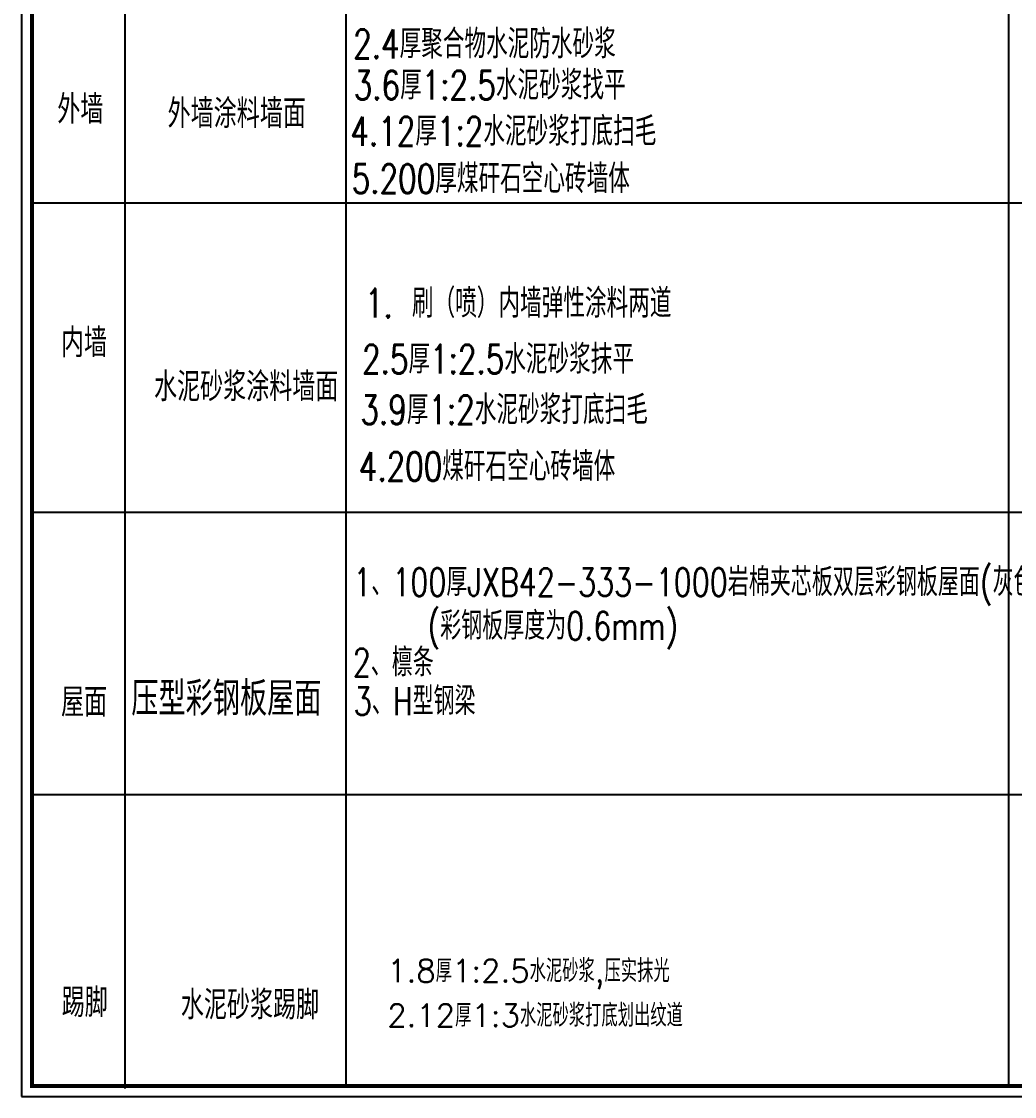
# Model space of a CAD drawing. Extents: x -21908402 to 2004492, y 83987 to 5079726.
# Drawn here: x 1860654 to 1873912, y 413435 to 427786 of the extents above; entities that cross this region are included whole.
import ezdxf

# ---------------------------------------------------------------- set-up
doc = ezdxf.new("R2010")
doc.units = 0
doc.header["$LTSCALE"] = 1000
doc.layers.get('0').update_dxf_attribs({"linetype": 'CONTINUOUS'})
for name, color, linetype in [('PUB_TEXT', 7, 'CONTINUOUS'), ('WINDOW', 94, 'CONTINUOUS'), ('图框', 66, 'CONTINUOUS'), ('说明', 7, 'CONTINUOUS')]:
    doc.layers.add(name, color=color, linetype=linetype)
doc.styles.add('_HZTXT', font='txt.shx', dxfattribs={"width": 0.8, "bigfont": 'hztxt.shx'})
doc.styles.add('_TCH_DIM', font='SIMPLEX', dxfattribs={"bigfont": 'GBCBIG'})
doc.styles.add('HZ5', font='txt.shx', dxfattribs={"width": 0.7, "bigfont": 'hztxt.shx'})

msp = doc.modelspace()

# ---------------------------------------------------------------- linework, layer by layer
at = {"layer": 'WINDOW', "linetype": 'BYBLOCK'}
msp.add_lwpolyline([(1860653.9, 413435.2), (1879546.6, 413435.2), (1879546.6, 434388.2), (1860653.9, 434388.2)], close=True, dxfattribs=at)
at = {"layer": 'WINDOW', "linetype": 'BYBLOCK', "const_width": 50}
msp.add_lwpolyline([(1860793.9, 413575.2), (1879406.6, 413575.2), (1879406.6, 434248.2), (1860793.9, 434248.2)], close=True, dxfattribs=at)
at = {"layer": '图框'}
for p, q in [((1864989.4, 413575.2), (1864989.4, 434248.2)), ((1873834.4, 413575.2), (1873834.4, 434248.2)), ((1862037.2, 413542.9), (1862037.2, 434215.9)), ((1860793.9, 425363.4), (1876201.6, 425363.4)), ((1860793.9, 425363.4), (1879406.6, 425363.4)), ((1860793.9, 421236.7), (1879406.6, 421236.7)), ((1860793.9, 417466.2), (1879406.6, 417466.2)), ((1860793.9, 417466.2), (1879406.6, 417466.2)), ((1860793.9, 413575.2), (1879406.6, 413575.2))]:
    msp.add_line(p, q, dxfattribs=at)

# ---------------------------------------------------------------- texts
at = {"linetype": 'BYBLOCK', "style": 'HZ5', "width": 0.75}
for s, height, p in [('3.6厚1:2.5水泥砂浆找平', 385, (1865090.1, 426743)), ('4.12厚1:2水泥砂浆打底扫毛', 385, (1865046, 426127.9)), ('5.200厚煤矸石空心砖墙体', 385, (1865063.9, 425494.3)), ('1. 刷（喷）内墙弹性涂料两道', 385, (1865238, 423832.4)), ('2.5厚1:2.5水泥砂浆抹平', 385, (1865201.7, 423084.6)), ('3.9厚1:2水泥砂浆打底扫毛', 385, (1865179.7, 422409.4)), ('4.200煤矸石空心砖墙体', 385, (1865157.9, 421652.2)), ('1、100厚JXB42-333-1000岩棉夹芯板双层彩钢板屋面(灰色)', 374.16, (1865083.8, 420115.4)), ('(彩钢板厚度为0.6mm)', 374.16, (1866075, 419532.2)), ('2、檩条', 374.16, (1865076.4, 419043.5)), ('3、H型钢梁', 374.16, (1865089.6, 418527.5))]:
    msp.add_text(s, height=height, dxfattribs=at).set_placement(p)
at = {"layer": 'PUB_TEXT', "style": 'HZ5', "width": 0.75}
msp.add_text('2.4厚聚合物水泥防水砂浆', height=385, dxfattribs=at).set_placement((1865082.6, 427293.9))
at = {"layer": '说明', "linetype": 'CONTINUOUS', "style": '_HZTXT', "width": 0.8}
for s, height, p in [('外墙', 384.67, (1861132.3, 426421)), ('外墙涂料墙面', 384.67, (1862604.4, 426364)), ('内墙', 384.67, (1861180.8, 423304.6)), ('水泥砂浆涂料墙面', 384.67, (1862423.1, 422717.1)), ('屋面', 384.67, (1861181.7, 418505.6)), ('压型彩钢板屋面', 453.34, (1862119.9, 418519.2)), ('踢脚', 384.67, (1861190.7, 414496)), ('水泥砂浆踢脚', 384.67, (1862781.6, 414465.2))]:
    msp.add_text(s, height=height, dxfattribs=at).set_placement(p)
at = {"layer": '说明', "linetype": 'CONTINUOUS', "style": '_TCH_DIM'}
for s, p in [('1.8厚1:2.5水泥砂浆,压实抹光', (1865536.5, 414962.1)), ('2.12厚1:3水泥砂浆打底划出纹道', (1865536.5, 414367.2))]:
    msp.add_text(s, height=302.227, dxfattribs=at).set_placement(p)

doc.saveas('drawing.dxf')
